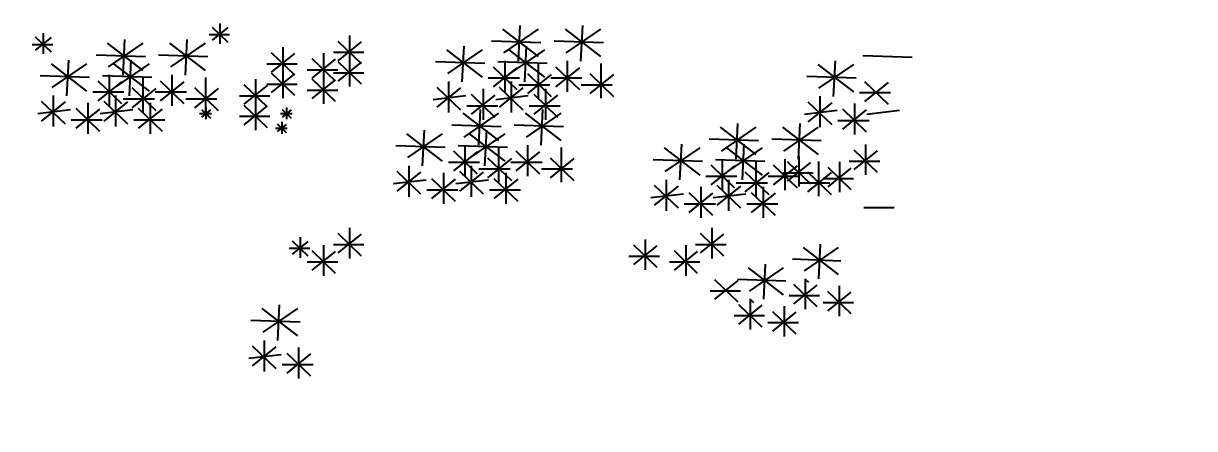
# Model space of a CAD drawing. Header units: inches. Extents: x 131625 to 139700, y 73991 to 80047.
# Drawn here: x 137888 to 138546, y 77564 to 77792 of the extents above; entities that cross this region are included whole.
import ezdxf

# ---------------------------------------------------------------- set-up
doc = ezdxf.new("R2010")
doc.units = ezdxf.units.IN
doc.header["$MEASUREMENT"] = 0
doc.layers.get('0').update_dxf_attribs({"color": 2})
doc.layers.add('0-Frame', color=142, linetype='Continuous')
doc.layers.add('cay xanh', color=76, linetype='Continuous')
doc.styles.add('HELVECONDENSE', font='ARIAH__.TTF')

# ---------------------------------------------------------------- blocks, each defined once
blk = doc.blocks.new('A$C0F0F5736')
at = {"layer": 'cay xanh', "color": 90}
for p, q in [((1636.1, 4241.3), (1697.3, 4182.5)), ((1697.3, 4238.9), (1636.1, 4189.6)), ((1666.7, 4255.4), (1666.7, 4175.5)), ((2765.1, 4232.9), (2903.6, 4126.5)), ((2903.6, 4232.9), (2768.6, 4140.7)), ((2832.6, 4247.1), (2825.5, 4108.7)), ((3007.8, 4232.9), (3146.2, 4126.5)), ((3146.2, 4232.9), (3011.3, 4140.7)), ((3075.2, 4247.1), (3068.1, 4108.7)), ((949.3, 4202.9), (1010.5, 4144.2)), ((1010.5, 4200.5), (949.3, 4151.2)), ((979.9, 4217), (979.9, 4137.1)), ((1296.1, 4192.6), (1289, 4054.2)), ((1538.8, 4192.6), (1531.7, 4054.2)), ((1704.3, 4210.7), (1624.4, 4210.7)), ((2125, 4186.8), (2215.4, 4099.9)), ((2170.2, 4207.7), (2170.2, 4089.5)), ((2914.2, 4179.7), (2722.5, 4186.8)), ((3156.9, 4179.7), (2965.2, 4186.8)), ((1017.5, 4172.3), (937.6, 4172.3)), ((1228.6, 4178.4), (1367.1, 4071.9)), ((1367.1, 4178.4), (1232.2, 4086.1)), ((1471.3, 4178.4), (1609.8, 4071.9)), ((1609.8, 4178.4), (1474.9, 4086.1)), ((1866.1, 4141.8), (1956.6, 4054.9)), ((1911.4, 4162.7), (1911.4, 4044.5)), ((2225.8, 4141.6), (2107.6, 4141.6)), ((2215.4, 4183.3), (2125, 4110.3)), ((2546.9, 4152.6), (2685.4, 4046.1)), ((2685.4, 4152.6), (2550.5, 4060.3)), ((2614.4, 4166.8), (2607.3, 4028.4)), ((2789.6, 4152.6), (2928.1, 4046.1)), ((2928.1, 4152.6), (2793.2, 4060.3)), ((2857.1, 4166.8), (2850, 4028.4)), ((1010.5, 4098.1), (1148.9, 3991.6)), ((1148.9, 4098.1), (1014, 4005.8)), ((1077.9, 4112.2), (1070.8, 3973.9)), ((1377.7, 4125.2), (1186, 4132.3)), ((1253.2, 4098.1), (1391.6, 3991.6)), ((1391.6, 4098.1), (1256.7, 4005.8)), ((1320.6, 4112.2), (1313.5, 3973.9)), ((1620.4, 4125.2), (1428.7, 4132.3)), ((1967, 4096.6), (1848.7, 4096.6)), ((1956.6, 4138.4), (1866.1, 4065.3)), ((2023.7, 4119.3), (2114.1, 4032.4)), ((2114.1, 4115.9), (2023.7, 4042.9)), ((2068.9, 4140.2), (2068.9, 4022)), ((2125, 4107.5), (2215.4, 4020.6)), ((2215.4, 4104), (2125, 4031)), ((2170.2, 4128.3), (2170.2, 4010.1)), ((2696, 4099.4), (2504.3, 4106.5)), ((2938.7, 4099.4), (2747, 4106.5)), ((2773.4, 4109.4), (2773.4, 3988.8)), ((2904, 4099.2), (2904, 3965.2)), ((3016, 4109.4), (3016, 3988.8)), ((3146.7, 4099.2), (3146.7, 3965.2)), ((4057, 4109.5), (4049.9, 3971.1)), ((4356.8, 4122.4), (4165.1, 4129.5)), ((1159.6, 4044.8), (967.9, 4051.9)), ((1402.3, 4044.8), (1210.6, 4051.9)), ((1236.9, 4054.9), (1236.9, 3934.2)), ((1479.6, 4054.9), (1479.6, 3934.2)), ((1866.1, 4062.5), (1956.6, 3975.6)), ((1956.6, 4059), (1866.1, 3986)), ((1911.4, 4083.4), (1911.4, 3965.2)), ((2124.6, 4074.1), (2006.3, 4074.1)), ((2068.9, 4060.9), (2068.9, 3942.7)), ((2225.8, 4062.3), (2107.6, 4062.3)), ((2728.7, 4086.7), (2821, 3998)), ((2821, 4083.1), (2728.7, 4008.6)), ((2861.5, 4060.2), (2953.8, 3971.5)), ((2953.8, 4056.6), (2861.5, 3982.1)), ((2971.3, 4086.7), (3063.6, 3998)), ((3063.6, 4083.1), (2971.3, 4008.6)), ((3104.2, 4060.2), (3196.5, 3971.5)), ((3196.5, 4056.6), (3104.2, 3982.1)), ((3989.6, 4095.3), (4128, 3988.9)), ((4128, 4095.3), (3993.1, 4003)), ((1192.2, 4032.1), (1284.5, 3943.4)), ((1284.5, 4028.6), (1192.2, 3954.1)), ((1325.1, 4005.6), (1417.4, 3917)), ((1367.5, 4044.7), (1367.5, 3910.7)), ((1434.9, 4032.1), (1527.2, 3943.4)), ((1527.2, 4028.6), (1434.9, 3954.1)), ((1567.7, 4005.6), (1660, 3917)), ((1610.2, 4044.7), (1610.2, 3910.7)), ((1760.3, 4017.2), (1850.8, 3930.3)), ((1850.8, 4013.7), (1760.3, 3940.7)), ((1805.5, 4038), (1805.5, 3919.8)), ((1967, 4017.3), (1848.7, 4017.3)), ((2023.7, 4040), (2114.1, 3953.1)), ((2114.1, 4036.5), (2023.7, 3963.5)), ((2509, 4007.8), (2601.3, 3919.1)), ((2555.2, 4029.1), (2555.2, 3908.4)), ((2830.2, 4042), (2709.5, 4042)), ((2751.7, 4007.8), (2844, 3919.1)), ((2797.9, 4029.1), (2797.9, 3908.4)), ((2948.5, 4015.5), (2827.8, 4015.5)), ((3072.8, 4042), (2952.1, 4042)), ((3191.2, 4015.5), (3070.5, 4015.5)), ((4138.7, 4042.1), (3947, 4049.2)), ((4171.3, 4029.4), (4263.6, 3940.7)), ((4263.6, 4025.8), (4171.3, 3951.3)), ((1018.7, 3974.5), (1018.7, 3853.9)), ((1293.7, 3987.5), (1173, 3987.5)), ((1261.4, 3974.5), (1261.4, 3853.9)), ((1412.1, 3961), (1291.4, 3961)), ((1417.4, 4002.1), (1325.1, 3927.6)), ((1536.4, 3987.5), (1415.7, 3987.5)), ((1654.8, 3961), (1534.1, 3961)), ((1660, 4002.1), (1567.7, 3927.6)), ((1861.2, 3972), (1742.9, 3972)), ((2124.6, 3994.8), (2006.3, 3994.8)), ((2622.1, 3973.2), (2495.6, 3958.3)), ((2601.3, 4004.2), (2509, 3929.7)), ((2643.3, 3979.8), (2735.6, 3891.2)), ((2735.6, 3976.3), (2643.3, 3901.8)), ((2689.5, 4001.1), (2689.5, 3880.5)), ((2864.8, 3973.2), (2738.3, 3958.3)), ((2844, 4004.2), (2751.7, 3929.7)), ((2886, 3979.8), (2978.3, 3891.2)), ((2978.3, 3976.3), (2886, 3901.8)), ((2932.2, 4001.1), (2932.2, 3880.5)), ((3997.8, 3971.8), (3997.8, 3851.2)), ((4272.8, 3984.7), (4152.1, 3984.7)), ((1085.7, 3918.7), (959.1, 3903.7)), ((972.6, 3953.3), (1064.9, 3864.6)), ((1064.9, 3949.7), (972.6, 3875.2)), ((1106.9, 3925.3), (1199.2, 3836.6)), ((1199.2, 3921.8), (1106.9, 3847.3)), ((1153, 3946.6), (1153, 3826)), ((1328.4, 3918.7), (1201.8, 3903.7)), ((1215.3, 3953.3), (1307.6, 3864.6)), ((1307.6, 3949.7), (1215.3, 3875.2)), ((1349.6, 3925.3), (1441.9, 3836.6)), ((1441.9, 3921.8), (1349.6, 3847.3)), ((1395.7, 3946.6), (1395.7, 3826)), ((1594.7, 3920.7), (1629.7, 3887.1)), ((1629.7, 3919.4), (1594.7, 3891.1)), ((1612.2, 3928.8), (1612.2, 3883.1)), ((1760.3, 3937.8), (1850.8, 3850.9)), ((1850.8, 3934.4), (1760.3, 3861.4)), ((1805.5, 3958.7), (1805.5, 3840.5)), ((1908.4, 3920.7), (1943.4, 3887.1)), ((1943.4, 3919.4), (1908.4, 3891.1)), ((1925.9, 3928.8), (1925.9, 3883.1)), ((2746.3, 3933.7), (2625.6, 3933.7)), ((2678, 3920), (2670.9, 3781.6)), ((2989, 3933.7), (2868.3, 3933.7)), ((2920.7, 3920), (2913.6, 3781.6)), ((4064.8, 3916), (3938.2, 3901)), ((3951.7, 3950.5), (4044, 3861.8)), ((4044, 3946.9), (3951.7, 3872.4)), ((4086, 3922.6), (4178.3, 3833.9)), ((4178.3, 3919), (4086, 3844.5)), ((4132.1, 3943.8), (4132.1, 3823.2)), ((4307.4, 3916), (4180.9, 3901)), ((1209.8, 3879.2), (1089.1, 3879.2)), ((1452.5, 3879.2), (1331.8, 3879.2)), ((1633.7, 3903.2), (1588, 3903.2)), ((1861.2, 3892.6), (1742.9, 3892.6)), ((1947.4, 3903.2), (1901.7, 3903.2)), ((1907, 3872.1), (1907, 3826.4)), ((2610.5, 3905.8), (2749, 3799.3)), ((2749, 3905.8), (2614.1, 3813.5)), ((2853.2, 3905.8), (2991.7, 3799.3)), ((2991.7, 3905.8), (2856.8, 3813.5)), ((4188.9, 3876.4), (4068.2, 3876.4)), ((1928.5, 3846.6), (1882.8, 3846.6)), ((1889.5, 3864.1), (1924.5, 3830.4)), ((1924.5, 3862.7), (1889.5, 3834.5)), ((2392.4, 3825.4), (2530.8, 3719)), ((2530.8, 3825.4), (2395.9, 3733.2)), ((2459.8, 3839.6), (2452.7, 3701.3)), ((2759.6, 3852.6), (2567.9, 3859.7)), ((2635.1, 3825.4), (2773.5, 3719)), ((2773.5, 3825.4), (2638.6, 3733.2)), ((2702.5, 3839.6), (2695.4, 3701.3)), ((3002.3, 3852.6), (2810.6, 3859.7)), ((3610.6, 3851.3), (3749.1, 3744.8)), ((3749.1, 3851.3), (3614.2, 3759)), ((3678.1, 3865.4), (3671, 3727.1)), ((3853.3, 3851.3), (3991.7, 3744.8)), ((3991.7, 3851.3), (3856.8, 3759)), ((3920.7, 3865.4), (3913.6, 3727.1)), ((2541.5, 3772.2), (2349.8, 3779.3)), ((2784.2, 3772.2), (2592.5, 3779.3)), ((2618.8, 3782.3), (2618.8, 3661.6)), ((2861.5, 3782.3), (2861.5, 3661.6)), ((3459.9, 3785.1), (3452.8, 3646.8)), ((3759.7, 3798), (3568, 3805.1)), ((3702.6, 3785.1), (3695.5, 3646.8)), ((4002.4, 3798), (3810.7, 3805.1)), ((4174.9, 3784.1), (4174.9, 3665.8)), ((2574.1, 3759.5), (2666.4, 3670.8)), ((2666.4, 3756), (2574.1, 3681.5)), ((2707, 3733), (2799.3, 3644.3)), ((2749.4, 3772.1), (2749.4, 3638.1)), ((2816.8, 3759.5), (2909.1, 3670.8)), ((2909.1, 3756), (2816.8, 3681.5)), ((2949.6, 3733), (3041.9, 3644.3)), ((2992.1, 3772.1), (2992.1, 3638.1)), ((3392.4, 3770.9), (3530.9, 3664.5)), ((3530.9, 3770.9), (3396, 3678.7)), ((3635.1, 3770.9), (3773.6, 3664.5)), ((3773.6, 3770.9), (3638.7, 3678.7)), ((3916, 3739.1), (3916, 3620.9)), ((4129.6, 3763.2), (4220.1, 3676.3)), ((4220.1, 3759.7), (4129.6, 3686.7)), ((2400.6, 3701.9), (2400.6, 3581.3)), ((2675.6, 3714.9), (2554.9, 3714.9)), ((2643.3, 3701.9), (2643.3, 3581.3)), ((2794, 3688.4), (2673.3, 3688.4)), ((2799.3, 3729.5), (2707, 3655)), ((2918.3, 3714.9), (2797.6, 3714.9)), ((3036.7, 3688.4), (2916, 3688.4)), ((3041.9, 3729.5), (2949.6, 3655)), ((3541.5, 3717.7), (3349.8, 3724.8)), ((3574.2, 3705), (3666.5, 3616.3)), ((3666.5, 3701.5), (3574.2, 3627)), ((3784.2, 3717.7), (3592.5, 3724.8)), ((3618.9, 3727.7), (3618.9, 3607.1)), ((3749.5, 3717.6), (3749.5, 3583.6)), ((3816.8, 3705), (3909.2, 3616.3)), ((3909.2, 3701.5), (3816.8, 3627)), ((3861.6, 3727.7), (3861.6, 3607.1)), ((3870.8, 3718.2), (3961.3, 3631.3)), ((3961.3, 3714.7), (3870.8, 3641.7)), ((3992.2, 3717.6), (3992.2, 3583.6)), ((4028.4, 3695.7), (4118.8, 3608.8)), ((4118.8, 3692.2), (4028.4, 3619.2)), ((4073.6, 3716.6), (4073.6, 3598.4)), ((4230.5, 3718), (4112.2, 3718)), ((2467.6, 3646.1), (2341, 3631.1)), ((2354.5, 3680.7), (2446.8, 3592)), ((2446.8, 3677.1), (2354.5, 3602.6)), ((2488.8, 3652.7), (2581.1, 3564)), ((2581.1, 3649.2), (2488.8, 3574.7)), ((2534.9, 3674), (2534.9, 3553.4)), ((2710.3, 3646.1), (2583.7, 3631.1)), ((2597.2, 3680.7), (2689.5, 3592)), ((2689.5, 3677.1), (2597.2, 3602.6)), ((2731.5, 3652.7), (2823.8, 3564)), ((2823.8, 3649.2), (2731.5, 3574.7)), ((2777.6, 3674), (2777.6, 3553.4)), ((3400.7, 3647.4), (3400.7, 3526.8)), ((3675.7, 3660.3), (3555, 3660.3)), ((3643.4, 3647.4), (3643.4, 3526.8)), ((3707, 3678.5), (3799.3, 3589.8)), ((3799.3, 3675), (3707, 3600.5)), ((3918.4, 3660.3), (3797.6, 3660.3)), ((3971.7, 3673), (3853.4, 3673)), ((3949.7, 3678.5), (4042, 3589.8)), ((4042, 3675), (3949.7, 3600.5)), ((4129.2, 3650.5), (4011, 3650.5)), ((2591.7, 3606.6), (2471, 3606.6)), ((2834.4, 3606.6), (2713.7, 3606.6)), ((3354.5, 3626.1), (3446.9, 3537.4)), ((3446.9, 3622.6), (3354.5, 3548.1)), ((3488.8, 3598.2), (3581.1, 3509.5)), ((3535, 3619.5), (3535, 3498.9)), ((3597.2, 3626.1), (3689.5, 3537.4)), ((3689.5, 3622.6), (3597.2, 3548.1)), ((3794, 3633.8), (3673.3, 3633.8)), ((3731.5, 3598.2), (3823.8, 3509.5)), ((3777.7, 3619.5), (3777.7, 3498.9)), ((4036.7, 3633.8), (3916, 3633.8)), ((3467.6, 3591.6), (3341.1, 3576.6)), ((3591.8, 3552.1), (3471.1, 3552.1)), ((3581.1, 3594.6), (3488.8, 3520.1)), ((3710.3, 3591.6), (3583.8, 3576.6)), ((3834.5, 3552.1), (3713.8, 3552.1)), ((3823.8, 3594.6), (3731.5, 3520.1)), ((4286.8, 3538.1), (4168.5, 3538.1)), ((2170.2, 3459.7), (2170.2, 3341.5)), ((3577.7, 3459.7), (3577.7, 3341.5)), ((1978.1, 3423.9), (1978.1, 3344.1)), ((2125, 3438.8), (2215.4, 3351.9)), ((2215.4, 3435.4), (2125, 3362.3)), ((3318.9, 3414.7), (3318.9, 3296.5)), ((3532.5, 3438.8), (3623, 3351.9)), ((3623, 3435.4), (3532.5, 3362.3)), ((2015.7, 3379.3), (1935.8, 3379.3)), ((1947.6, 3409.8), (2008.7, 3351.1)), ((2008.7, 3407.5), (1947.6, 3358.1)), ((2023.7, 3371.4), (2114.1, 3284.4)), ((2114.1, 3367.9), (2023.7, 3294.9)), ((2068.9, 3392.2), (2068.9, 3274)), ((2225.8, 3393.6), (2107.6, 3393.6)), ((3273.7, 3393.9), (3364.2, 3306.9)), ((3364.2, 3390.4), (3273.7, 3317.4)), ((3431.2, 3371.4), (3521.7, 3284.4)), ((3521.7, 3367.9), (3431.2, 3294.9)), ((3476.5, 3392.2), (3476.5, 3274)), ((3633.4, 3393.6), (3515.1, 3393.6)), ((3933.2, 3383.2), (4068.8, 3278.9)), ((4068.8, 3383.2), (3936.6, 3292.8)), ((3999.3, 3397.1), (3992.3, 3261.5)), ((2124.6, 3326.2), (2006.3, 3326.2)), ((3374.6, 3348.7), (3256.3, 3348.7)), ((3532.1, 3326.2), (3413.8, 3326.2)), ((4079.3, 3331.1), (3891.4, 3338)), ((3719.4, 3304.5), (3855, 3200.2)), ((3855, 3304.5), (3722.8, 3214.1)), ((3785.5, 3318.4), (3778.5, 3182.8)), ((3588.8, 3258.9), (3679.2, 3172)), ((3679.2, 3255.4), (3588.8, 3182.4)), ((3865.5, 3252.3), (3677.6, 3259.3)), ((3896, 3241.3), (3986.5, 3154.4)), ((3986.5, 3237.8), (3896, 3164.8)), ((3941.3, 3262.2), (3941.3, 3144)), ((3942.2, 3259.5), (3953.5, 3248.3)), ((4072.9, 3234.8), (4072.9, 3116.6)), ((3689.7, 3213.7), (3571.4, 3213.7)), ((3996.9, 3196.1), (3878.6, 3196.1)), ((4027.6, 3213.9), (4118.1, 3127)), ((4118.1, 3210.5), (4027.6, 3137.4)), ((1829.8, 3145.9), (1968.3, 3039.5)), ((1968.3, 3145.9), (1833.4, 3053.7)), ((1897.3, 3160.1), (1890.2, 3021.7)), ((3682.2, 3162.6), (3772.7, 3075.7)), ((3772.7, 3159.1), (3682.2, 3086.1)), ((3727.5, 3183.5), (3727.5, 3065.2)), ((3728.4, 3180.8), (3739.7, 3169.5)), ((3859.1, 3156.1), (3859.1, 3037.9)), ((4128.5, 3168.7), (4010.2, 3168.7)), ((1978.9, 3092.7), (1787.2, 3099.8)), ((3783.1, 3117.4), (3664.8, 3117.4)), ((3813.8, 3135.2), (3904.3, 3048.3)), ((3904.3, 3131.7), (3813.8, 3058.7)), ((3914.7, 3090), (3796.4, 3090)), ((1838.1, 3022.4), (1838.1, 2901.8)), ((1905, 2966.6), (1778.5, 2951.6)), ((1791.9, 3001.1), (1884.2, 2912.4)), ((1884.2, 2997.6), (1791.9, 2923.1)), ((1926.2, 2973.2), (2018.5, 2884.5)), ((2018.5, 2969.6), (1926.2, 2895.1)), ((1972.4, 2994.5), (1972.4, 2873.8)), ((2029.2, 2927.1), (1908.5, 2927.1))]:
    blk.add_line(p, q, dxfattribs=at)
blk = doc.blocks.new('tre1')
at = {"layer": 'cay xanh', "linetype": 'ByBlock', "xscale": 0.559999999939464, "yscale": 0.5599999999976717, "zscale": 0.5599999999999999}
blk.add_blockref('A$C0F0F5736', (-77.1, -2849.5), dxfattribs=at)

msp = doc.modelspace()

# ---------------------------------------------------------------- block references
at = {"xscale": 0.2583077299641445, "yscale": 0.2583077299786964, "zscale": 0.00861025766604688}
msp.add_blockref('tre1', (137776.79, 77912.92), dxfattribs=at)

# ---------------------------------------------------------------- texts
at = {"layer": '0-Frame', "color": 134, "style": 'HELVECONDENSE'}
msp.add_text('tonythanh.com', height=840, dxfattribs=at).set_placement((131929.48, 76743.09))

doc.saveas('drawing.dxf')
